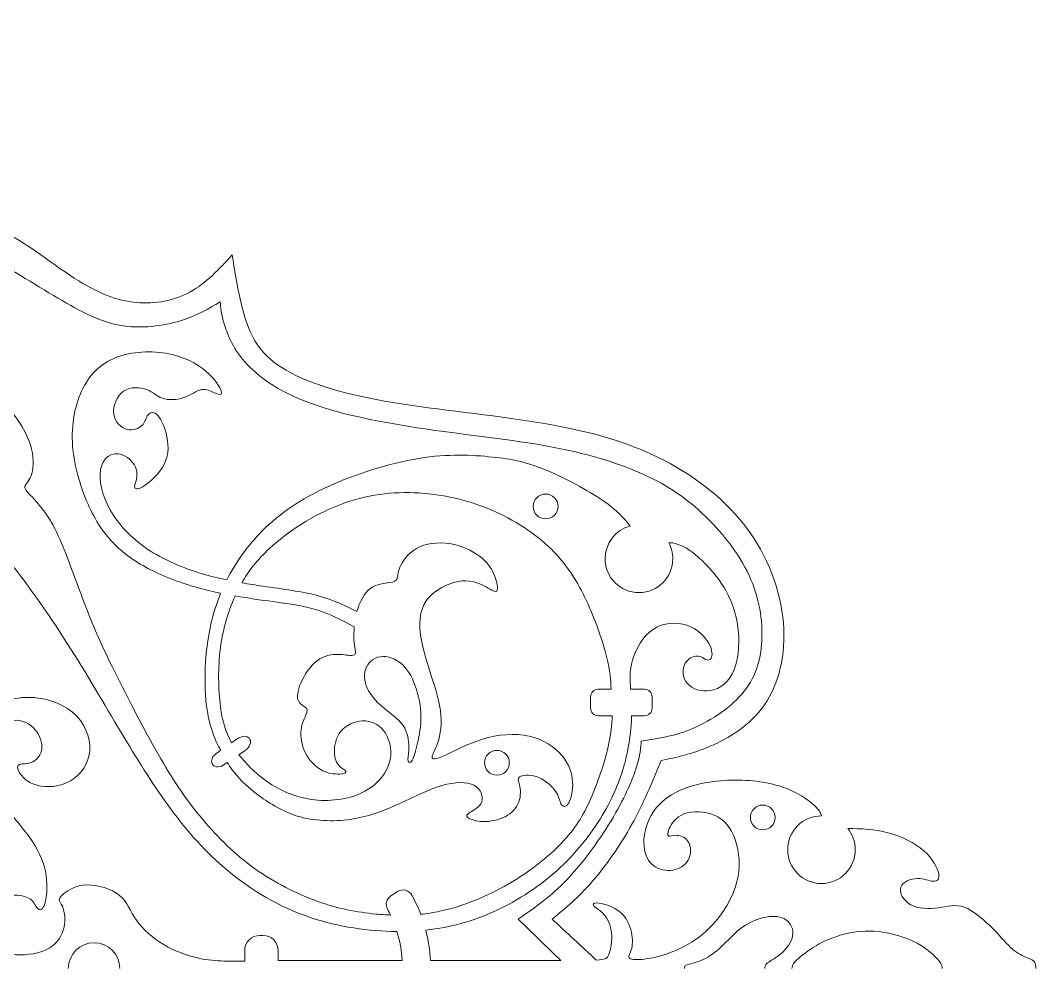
# Model space of a CAD drawing. Header units: millimetres. Extents: x -99 to 100, y 1 to 98.
# Drawn here: x 52.77 to 99.67, y 54.82 to 98.47 of the extents above; entities that cross this region are included whole.
import ezdxf

# ---------------------------------------------------------------- set-up
doc = ezdxf.new("R2010")
doc.units = ezdxf.units.MM
doc.header["$MEASUREMENT"] = 0
doc.layers.add('Layer 1', color=7, linetype='Continuous')

msp = doc.modelspace()

# ---------------------------------------------------------------- linework, layer by layer
at = {"layer": 'Layer 1', "lineweight": 20}
for centre in [(77.029, 76.024), (74.779, 64.188), (87.061, 61.663)]:
    msp.add_ellipse(centre, major_axis=(0, 0.574), ratio=1, dxfattribs=at)
for points, knots in [([(0.21, 97.844), (0.698, 97.349), (1.187, 96.854), (2.327, 96.401), (2.327, 96.401), (3.468, 95.947), (5.261, 95.535), (7.477, 95.381), (7.477, 95.381), (9.693, 95.226), (12.331, 95.329), (15.361, 95.798), (15.361, 95.798), (18.391, 96.267), (21.813, 97.102), (25.317, 97.653), (25.317, 97.653), (28.821, 98.204), (32.408, 98.473), (35.227, 98.256), (35.227, 98.256), (38.046, 98.04), (40.097, 97.339), (41.395, 96.154), (41.395, 96.154), (42.694, 94.968), (43.24, 93.299), (43.446, 92.108), (43.446, 92.108), (43.652, 90.918), (43.518, 90.207), (43.384, 89.496), (43.384, 89.496), (44.497, 89.764), (45.61, 90.032), (46.966, 90.026), (46.966, 90.026), (48.321, 90.021), (49.919, 89.743), (51.377, 89.058), (51.377, 89.058), (52.835, 88.372), (54.154, 87.28), (55.257, 86.569), (55.257, 86.569), (56.36, 85.858), (57.246, 85.528), (58.127, 85.445), (58.127, 85.445), (59.009, 85.363), (59.885, 85.528), (60.621, 85.935), (60.621, 85.935), (61.358, 86.342), (61.956, 86.991), (62.554, 87.641), (62.554, 87.641), (62.698, 86.723), (62.843, 85.806), (63.09, 84.935), (63.09, 84.935), (63.337, 84.064), (63.688, 83.24), (64.651, 82.56), (64.651, 82.56), (65.615, 81.879), (67.192, 81.343), (69.202, 80.962), (69.202, 80.962), (71.211, 80.581), (73.654, 80.354), (75.859, 80.029), (75.859, 80.029), (78.065, 79.705), (80.034, 79.282), (81.806, 78.489), (81.806, 78.489), (83.579, 77.695), (85.156, 76.53), (86.233, 75.139), (86.233, 75.139), (87.31, 73.748), (87.887, 72.129), (88.011, 70.651), (88.011, 70.651), (88.134, 69.172), (87.804, 67.832), (87.14, 66.868), (87.14, 66.868), (86.475, 65.905), (85.475, 65.317), (84.625, 64.951), (84.625, 64.951), (83.775, 64.585), (83.074, 64.441), (82.373, 64.297), (82.373, 64.297), (81.961, 63.307), (81.548, 62.318), (81.013, 61.349), (81.013, 61.349), (80.477, 60.38), (79.817, 59.432), (79.183, 58.706), (79.183, 58.706), (78.549, 57.979), (77.941, 57.474), (77.333, 56.969), (77.333, 56.969), (78.012, 56.339), (78.692, 55.709), (79.371, 55.078)], [0, 0, 0, 0, 0.034483, 0.034483, 0.034483, 0.034483, 0.068966, 0.068966, 0.068966, 0.068966, 0.103448, 0.103448, 0.103448, 0.103448, 0.137931, 0.137931, 0.137931, 0.137931, 0.172414, 0.172414, 0.172414, 0.172414, 0.206897, 0.206897, 0.206897, 0.206897, 0.241379, 0.241379, 0.241379, 0.241379, 0.275862, 0.275862, 0.275862, 0.275862, 0.310345, 0.310345, 0.310345, 0.310345, 0.344828, 0.344828, 0.344828, 0.344828, 0.37931, 0.37931, 0.37931, 0.37931, 0.413793, 0.413793, 0.413793, 0.413793, 0.448276, 0.448276, 0.448276, 0.448276, 0.482759, 0.482759, 0.482759, 0.482759, 0.517241, 0.517241, 0.517241, 0.517241, 0.551724, 0.551724, 0.551724, 0.551724, 0.586207, 0.586207, 0.586207, 0.586207, 0.62069, 0.62069, 0.62069, 0.62069, 0.655172, 0.655172, 0.655172, 0.655172, 0.689655, 0.689655, 0.689655, 0.689655, 0.724138, 0.724138, 0.724138, 0.724138, 0.758621, 0.758621, 0.758621, 0.758621, 0.793103, 0.793103, 0.793103, 0.793103, 0.827586, 0.827586, 0.827586, 0.827586, 0.862069, 0.862069, 0.862069, 0.862069, 0.896552, 0.896552, 0.896552, 0.896552, 0.931034, 0.931034, 0.931034, 0.931034, 1, 1, 1, 1]), ([(77.735, 55.058), (77.076, 55.695), (76.416, 56.332), (75.756, 56.969), (75.756, 56.969), (76.509, 57.484), (77.261, 58), (78.034, 58.814), (78.034, 58.814), (78.807, 59.628), (79.601, 60.741), (80.162, 61.694), (80.162, 61.694), (80.724, 62.648), (81.054, 63.441), (81.229, 63.998), (81.229, 63.998), (81.404, 64.554), (81.425, 64.874), (81.445, 65.193), (81.445, 65.193), (82.229, 65.307), (83.012, 65.42), (83.862, 65.786), (83.862, 65.786), (84.712, 66.152), (85.63, 66.77), (86.202, 67.497), (86.202, 67.497), (86.774, 68.223), (87.001, 69.058), (87.021, 70.001), (87.021, 70.001), (87.042, 70.944), (86.856, 71.996), (86.336, 73.031), (86.336, 73.031), (85.815, 74.067), (84.96, 75.088), (84.084, 75.871), (84.084, 75.871), (83.208, 76.654), (82.311, 77.2), (81.162, 77.674), (81.162, 77.674), (80.013, 78.148), (78.611, 78.551), (76.869, 78.854), (76.869, 78.854), (75.128, 79.158), (73.046, 79.365), (71.103, 79.658), (71.103, 79.658), (69.16, 79.952), (67.357, 80.333), (65.996, 80.854), (65.996, 80.854), (64.636, 81.374), (63.719, 82.034), (63.136, 82.699), (63.136, 82.699), (62.554, 83.363), (62.307, 84.033), (62.173, 84.497), (62.173, 84.497), (62.039, 84.961), (62.018, 85.219), (61.997, 85.476), (61.997, 85.476), (61.472, 85.157), (60.946, 84.837), (60.163, 84.6), (60.163, 84.6), (59.38, 84.363), (58.339, 84.209), (57.344, 84.394), (57.344, 84.394), (56.35, 84.58), (55.401, 85.105), (54.293, 85.77), (54.293, 85.77), (53.186, 86.435), (51.918, 87.239), (50.748, 87.8), (50.748, 87.8), (49.578, 88.362), (48.507, 88.682), (47.476, 88.795), (47.476, 88.795), (46.445, 88.908), (45.456, 88.815), (44.58, 88.604), (44.58, 88.604), (43.704, 88.393), (42.941, 88.063), (42.178, 87.733), (42.178, 87.733), (42.261, 88.764), (42.343, 89.795), (42.276, 90.851), (42.276, 90.851), (42.209, 91.907), (41.993, 92.99), (41.478, 93.891), (41.478, 93.891), (40.962, 94.793), (40.148, 95.515), (39.076, 96.061), (39.076, 96.061), (38.004, 96.607), (36.675, 96.978), (34.825, 97.102), (34.825, 97.102), (32.975, 97.225), (30.604, 97.102), (28.121, 96.818), (28.121, 96.818), (25.637, 96.535), (23.04, 96.092), (20.613, 95.643), (20.613, 95.643), (18.185, 95.195), (15.928, 94.741), (13.805, 94.469), (13.805, 94.469), (11.682, 94.195), (9.693, 94.103), (7.853, 94.211), (7.853, 94.211), (6.014, 94.319), (4.323, 94.628), (3.074, 94.999), (3.074, 94.999), (1.826, 95.37), (1.018, 95.803), (0.21, 96.236)], [0, 0, 0, 0, 0.028571, 0.028571, 0.028571, 0.028571, 0.057143, 0.057143, 0.057143, 0.057143, 0.085714, 0.085714, 0.085714, 0.085714, 0.114286, 0.114286, 0.114286, 0.114286, 0.142857, 0.142857, 0.142857, 0.142857, 0.171429, 0.171429, 0.171429, 0.171429, 0.2, 0.2, 0.2, 0.2, 0.228571, 0.228571, 0.228571, 0.228571, 0.257143, 0.257143, 0.257143, 0.257143, 0.285714, 0.285714, 0.285714, 0.285714, 0.314286, 0.314286, 0.314286, 0.314286, 0.342857, 0.342857, 0.342857, 0.342857, 0.371429, 0.371429, 0.371429, 0.371429, 0.4, 0.4, 0.4, 0.4, 0.428571, 0.428571, 0.428571, 0.428571, 0.457143, 0.457143, 0.457143, 0.457143, 0.485714, 0.485714, 0.485714, 0.485714, 0.514286, 0.514286, 0.514286, 0.514286, 0.542857, 0.542857, 0.542857, 0.542857, 0.571429, 0.571429, 0.571429, 0.571429, 0.6, 0.6, 0.6, 0.6, 0.628571, 0.628571, 0.628571, 0.628571, 0.657143, 0.657143, 0.657143, 0.657143, 0.685714, 0.685714, 0.685714, 0.685714, 0.714286, 0.714286, 0.714286, 0.714286, 0.742857, 0.742857, 0.742857, 0.742857, 0.771429, 0.771429, 0.771429, 0.771429, 0.8, 0.8, 0.8, 0.8, 0.828571, 0.828571, 0.828571, 0.828571, 0.857143, 0.857143, 0.857143, 0.857143, 0.885714, 0.885714, 0.885714, 0.885714, 0.914286, 0.914286, 0.914286, 0.914286, 0.942857, 0.942857, 0.942857, 0.942857, 1, 1, 1, 1]), ([(69.864, 57.159), (69.642, 57.168), (69.423, 57.184), (69.208, 57.204), (69.208, 57.204), (68.293, 57.289), (67.443, 57.449), (66.495, 57.791), (66.495, 57.791), (65.546, 58.134), (64.5, 58.66), (63.586, 59.312), (63.586, 59.312), (62.671, 59.963), (61.888, 60.742), (61.195, 61.566), (61.195, 61.566), (60.501, 62.391), (59.898, 63.262), (59.252, 64.372), (59.252, 64.372), (58.605, 65.483), (57.915, 66.833), (57.381, 67.889), (57.381, 67.889), (56.848, 68.945), (56.472, 69.708), (56.083, 70.656), (56.083, 70.656), (55.694, 71.605), (55.292, 72.738), (54.957, 73.609), (54.957, 73.609), (54.622, 74.48), (54.354, 75.088), (54.029, 75.578), (54.029, 75.578), (53.704, 76.067), (53.323, 76.438), (53.132, 76.652), (53.132, 76.652), (52.942, 76.866), (52.942, 76.923), (53.022, 77.039), (53.022, 77.039), (53.101, 77.155), (53.261, 77.33), (53.328, 77.672), (53.328, 77.672), (53.395, 78.015), (53.369, 78.525), (53.161, 79.074), (53.161, 79.074), (52.952, 79.623), (52.56, 80.21), (52.117, 80.666), (52.117, 80.666), (51.674, 81.122), (51.179, 81.447), (50.752, 81.666), (50.752, 81.666), (50.324, 81.885), (49.963, 81.999), (49.757, 82.04), (49.757, 82.04), (49.551, 82.081), (49.499, 82.05), (49.476, 81.931), (49.476, 81.931), (49.453, 81.813), (49.458, 81.607), (49.371, 81.39), (49.371, 81.39), (49.283, 81.174), (49.103, 80.947), (48.809, 80.839), (48.809, 80.839), (48.515, 80.731), (48.108, 80.741), (47.786, 80.86), (47.786, 80.86), (47.464, 80.978), (47.227, 81.205), (47.046, 81.581), (47.046, 81.581), (46.866, 81.957), (46.742, 82.483), (46.858, 82.916), (46.858, 82.916), (46.974, 83.349), (47.33, 83.689), (47.68, 83.802), (47.68, 83.802), (48.031, 83.915), (48.376, 83.802), (48.652, 83.64), (48.652, 83.64), (48.927, 83.477), (49.134, 83.266), (49.283, 83.197), (49.283, 83.197), (49.432, 83.127), (49.525, 83.199), (49.53, 83.439), (49.53, 83.439), (49.536, 83.678), (49.453, 84.086), (49.18, 84.529), (49.18, 84.529), (48.907, 84.972), (48.443, 85.451), (47.765, 85.814), (47.765, 85.814), (47.088, 86.178), (46.196, 86.425), (45.405, 86.528), (45.405, 86.528), (44.614, 86.631), (43.924, 86.59), (43.362, 86.474), (43.362, 86.474), (42.801, 86.358), (42.368, 86.166), (41.936, 85.975)], [0, 0, 0, 0, 0.03125, 0.03125, 0.03125, 0.03125, 0.0625, 0.0625, 0.0625, 0.0625, 0.09375, 0.09375, 0.09375, 0.09375, 0.125, 0.125, 0.125, 0.125, 0.15625, 0.15625, 0.15625, 0.15625, 0.1875, 0.1875, 0.1875, 0.1875, 0.21875, 0.21875, 0.21875, 0.21875, 0.25, 0.25, 0.25, 0.25, 0.28125, 0.28125, 0.28125, 0.28125, 0.3125, 0.3125, 0.3125, 0.3125, 0.34375, 0.34375, 0.34375, 0.34375, 0.375, 0.375, 0.375, 0.375, 0.40625, 0.40625, 0.40625, 0.40625, 0.4375, 0.4375, 0.4375, 0.4375, 0.46875, 0.46875, 0.46875, 0.46875, 0.5, 0.5, 0.5, 0.5, 0.53125, 0.53125, 0.53125, 0.53125, 0.5625, 0.5625, 0.5625, 0.5625, 0.59375, 0.59375, 0.59375, 0.59375, 0.625, 0.625, 0.625, 0.625, 0.65625, 0.65625, 0.65625, 0.65625, 0.6875, 0.6875, 0.6875, 0.6875, 0.71875, 0.71875, 0.71875, 0.71875, 0.75, 0.75, 0.75, 0.75, 0.78125, 0.78125, 0.78125, 0.78125, 0.8125, 0.8125, 0.8125, 0.8125, 0.84375, 0.84375, 0.84375, 0.84375, 0.875, 0.875, 0.875, 0.875, 0.90625, 0.90625, 0.90625, 0.90625, 0.9375, 0.9375, 0.9375, 0.9375, 1, 1, 1, 1]), ([(62.302, 72.634), (61.929, 72.713), (61.557, 72.804), (61.187, 72.912), (61.187, 72.912), (60.267, 73.182), (59.366, 73.564), (58.616, 74.074), (58.616, 74.074), (57.866, 74.584), (57.268, 75.223), (56.9, 75.891), (56.9, 75.891), (56.532, 76.558), (56.392, 77.254), (56.475, 77.725), (56.475, 77.725), (56.557, 78.197), (56.861, 78.444), (57.168, 78.462), (57.168, 78.462), (57.474, 78.48), (57.784, 78.269), (57.959, 78.045), (57.959, 78.045), (58.134, 77.82), (58.175, 77.583), (58.145, 77.37), (58.145, 77.37), (58.114, 77.156), (58.01, 76.965), (58.054, 76.883), (58.054, 76.883), (58.098, 76.8), (58.289, 76.826), (58.595, 77.047), (58.595, 77.047), (58.902, 77.269), (59.325, 77.686), (59.495, 78.161), (59.495, 78.161), (59.665, 78.635), (59.582, 79.165), (59.453, 79.565), (59.453, 79.565), (59.325, 79.964), (59.149, 80.232), (58.995, 80.325), (58.995, 80.325), (58.84, 80.418), (58.706, 80.335), (58.629, 80.206), (58.629, 80.206), (58.552, 80.078), (58.531, 79.902), (58.384, 79.761), (58.384, 79.761), (58.237, 79.619), (57.964, 79.511), (57.688, 79.585), (57.688, 79.585), (57.413, 79.66), (57.134, 79.918), (57.085, 80.284), (57.085, 80.284), (57.036, 80.65), (57.217, 81.124), (57.534, 81.345), (57.534, 81.345), (57.851, 81.567), (58.304, 81.536), (58.606, 81.423), (58.606, 81.423), (58.907, 81.309), (59.057, 81.113), (59.327, 81.021), (59.327, 81.021), (59.598, 80.928), (59.989, 80.938), (60.316, 81.049), (60.316, 81.049), (60.644, 81.16), (60.906, 81.371), (61.133, 81.42), (61.133, 81.42), (61.36, 81.469), (61.551, 81.355), (61.728, 81.273), (61.728, 81.273), (61.906, 81.191), (62.071, 81.139), (62.061, 81.286), (62.061, 81.286), (62.051, 81.433), (61.865, 81.778), (61.486, 82.136), (61.486, 82.136), (61.108, 82.494), (60.535, 82.865), (59.775, 83.043), (59.775, 83.043), (59.015, 83.221), (58.067, 83.205), (57.32, 82.95), (57.32, 82.95), (56.573, 82.695), (56.026, 82.201), (55.661, 81.479), (55.661, 81.479), (55.295, 80.758), (55.109, 79.81), (55.181, 78.82), (55.181, 78.82), (55.253, 77.831), (55.583, 76.8), (55.949, 76.007), (55.949, 76.007), (56.315, 75.213), (56.717, 74.656), (57.225, 74.177), (57.225, 74.177), (57.732, 73.698), (58.346, 73.296), (59.1, 72.948), (59.1, 72.948), (59.855, 72.6), (60.752, 72.307), (61.69, 72.093), (61.69, 72.093), (61.799, 72.068), (61.909, 72.044), (62.02, 72.021)], [0, 0, 0, 0, 0.029412, 0.029412, 0.029412, 0.029412, 0.058824, 0.058824, 0.058824, 0.058824, 0.088235, 0.088235, 0.088235, 0.088235, 0.117647, 0.117647, 0.117647, 0.117647, 0.147059, 0.147059, 0.147059, 0.147059, 0.176471, 0.176471, 0.176471, 0.176471, 0.205882, 0.205882, 0.205882, 0.205882, 0.235294, 0.235294, 0.235294, 0.235294, 0.264706, 0.264706, 0.264706, 0.264706, 0.294118, 0.294118, 0.294118, 0.294118, 0.323529, 0.323529, 0.323529, 0.323529, 0.352941, 0.352941, 0.352941, 0.352941, 0.382353, 0.382353, 0.382353, 0.382353, 0.411765, 0.411765, 0.411765, 0.411765, 0.441176, 0.441176, 0.441176, 0.441176, 0.470588, 0.470588, 0.470588, 0.470588, 0.5, 0.5, 0.5, 0.5, 0.529412, 0.529412, 0.529412, 0.529412, 0.558824, 0.558824, 0.558824, 0.558824, 0.588235, 0.588235, 0.588235, 0.588235, 0.617647, 0.617647, 0.617647, 0.617647, 0.647059, 0.647059, 0.647059, 0.647059, 0.676471, 0.676471, 0.676471, 0.676471, 0.705882, 0.705882, 0.705882, 0.705882, 0.735294, 0.735294, 0.735294, 0.735294, 0.764706, 0.764706, 0.764706, 0.764706, 0.794118, 0.794118, 0.794118, 0.794118, 0.823529, 0.823529, 0.823529, 0.823529, 0.852941, 0.852941, 0.852941, 0.852941, 0.882353, 0.882353, 0.882353, 0.882353, 0.911765, 0.911765, 0.911765, 0.911765, 0.941176, 0.941176, 0.941176, 0.941176, 1, 1, 1, 1]), ([(26.712, 76.502), (27.468, 77.253), (28.224, 78.005), (29.168, 78.67), (29.168, 78.67), (30.113, 79.334), (31.247, 79.911), (32.44, 80.311), (32.44, 80.311), (33.633, 80.71), (34.885, 80.932), (36.416, 80.945), (36.416, 80.945), (37.946, 80.958), (39.755, 80.762), (41.308, 80.447), (41.308, 80.447), (42.862, 80.133), (44.161, 79.7), (45.441, 79.046), (45.441, 79.046), (46.722, 78.391), (47.984, 77.515), (49.118, 76.588), (49.118, 76.588), (50.252, 75.66), (51.257, 74.681), (52.246, 73.478), (52.246, 73.478), (53.235, 72.275), (54.209, 70.847), (55.101, 69.435), (55.101, 69.435), (55.992, 68.023), (56.801, 66.626), (57.543, 65.39), (57.543, 65.39), (58.285, 64.153), (58.961, 63.076), (59.718, 62.053), (59.718, 62.053), (60.476, 61.03), (61.316, 60.061), (62.375, 59.185), (62.375, 59.185), (63.434, 58.309), (64.712, 57.526), (66.193, 57.034), (66.193, 57.034), (67.457, 56.614), (68.868, 56.406), (70.162, 56.396)], [0, 0, 0, 0, 0.071429, 0.071429, 0.071429, 0.071429, 0.142857, 0.142857, 0.142857, 0.142857, 0.214286, 0.214286, 0.214286, 0.214286, 0.285714, 0.285714, 0.285714, 0.285714, 0.357143, 0.357143, 0.357143, 0.357143, 0.428571, 0.428571, 0.428571, 0.428571, 0.5, 0.5, 0.5, 0.5, 0.571429, 0.571429, 0.571429, 0.571429, 0.642857, 0.642857, 0.642857, 0.642857, 0.714286, 0.714286, 0.714286, 0.714286, 0.785714, 0.785714, 0.785714, 0.785714, 0.857143, 0.857143, 0.857143, 0.857143, 1, 1, 1, 1]), ([(80.936, 75.118), (80.648, 75.47), (80.361, 75.823), (79.671, 76.295), (79.671, 76.295), (78.981, 76.768), (77.888, 77.361), (77.009, 77.721), (77.009, 77.721), (76.131, 78.082), (75.466, 78.211), (74.564, 78.306), (74.564, 78.306), (73.662, 78.402), (72.523, 78.463), (71.171, 78.244), (71.171, 78.244), (69.818, 78.025), (68.252, 77.526), (66.984, 76.946), (66.984, 76.946), (65.716, 76.366), (64.747, 75.707), (63.941, 74.895), (63.941, 74.895), (63.271, 74.221), (62.713, 73.442), (62.302, 72.634)], [0, 0, 0, 0, 0.125, 0.125, 0.125, 0.125, 0.25, 0.25, 0.25, 0.25, 0.375, 0.375, 0.375, 0.375, 0.5, 0.5, 0.5, 0.5, 0.625, 0.625, 0.625, 0.625, 0.75, 0.75, 0.75, 0.75, 1, 1, 1, 1]), ([(63, 72.5), (63.307, 73.038), (63.708, 73.56), (64.281, 74.088), (64.281, 74.088), (65.113, 74.856), (66.309, 75.64), (67.522, 76.106), (67.522, 76.106), (68.736, 76.572), (69.968, 76.722), (71.186, 76.647), (71.186, 76.647), (72.405, 76.572), (73.611, 76.273), (74.69, 75.792), (74.69, 75.792), (75.77, 75.31), (76.723, 74.645), (77.432, 73.908), (77.432, 73.908), (78.14, 73.171), (78.604, 72.362), (78.99, 71.507), (78.99, 71.507), (79.376, 70.652), (79.683, 69.751), (79.847, 69.089), (79.847, 69.089), (80.012, 68.428), (80.032, 68.005), (80.053, 67.583)], [0, 0, 0, 0, 0.111111, 0.111111, 0.111111, 0.111111, 0.222222, 0.222222, 0.222222, 0.222222, 0.333333, 0.333333, 0.333333, 0.333333, 0.444444, 0.444444, 0.444444, 0.444444, 0.555556, 0.555556, 0.555556, 0.555556, 0.666667, 0.666667, 0.666667, 0.666667, 0.777778, 0.777778, 0.777778, 0.777778, 1, 1, 1, 1]), ([(80.936, 75.118), (80.27, 74.94), (79.779, 74.332), (79.779, 73.609), (79.779, 73.609), (79.779, 72.747), (80.478, 72.048), (81.341, 72.048), (81.341, 72.048), (82.203, 72.048), (82.902, 72.747), (82.902, 73.609), (82.902, 73.609), (82.902, 73.875), (82.836, 74.125), (82.719, 74.343)], [0, 0, 0, 0, 0.2, 0.2, 0.2, 0.2, 0.4, 0.4, 0.4, 0.4, 0.6, 0.6, 0.6, 0.6, 1, 1, 1, 1]), ([(68.313, 71.171), (68.437, 71.62), (68.659, 72.027), (68.944, 72.241), (68.944, 72.241), (69.23, 72.455), (69.581, 72.475), (69.805, 72.506), (69.805, 72.506), (70.029, 72.537), (70.127, 72.578), (70.171, 72.702), (70.171, 72.702), (70.215, 72.826), (70.204, 73.032), (70.346, 73.318), (70.346, 73.318), (70.488, 73.604), (70.782, 73.97), (71.227, 74.166), (71.227, 74.166), (71.673, 74.361), (72.271, 74.387), (72.799, 74.271), (72.799, 74.271), (73.327, 74.155), (73.786, 73.898), (74.095, 73.635), (74.095, 73.635), (74.404, 73.372), (74.564, 73.104), (74.672, 72.818), (74.672, 72.818), (74.78, 72.532), (74.837, 72.228), (74.78, 72.135), (74.78, 72.135), (74.724, 72.042), (74.554, 72.161), (74.283, 72.308), (74.283, 72.308), (74.013, 72.455), (73.642, 72.63), (73.168, 72.586), (73.168, 72.586), (72.693, 72.542), (72.116, 72.28), (71.75, 71.934), (71.75, 71.934), (71.384, 71.589), (71.23, 71.161), (71.222, 70.636), (71.222, 70.636), (71.214, 70.11), (71.354, 69.486), (71.555, 68.822), (71.555, 68.822), (71.756, 68.157), (72.018, 67.451), (72.132, 66.83), (72.132, 66.83), (72.245, 66.209), (72.209, 65.673), (72.096, 65.266), (72.096, 65.266), (71.982, 64.859), (71.791, 64.581), (71.786, 64.452), (71.786, 64.452), (71.781, 64.323), (71.962, 64.344), (72.369, 64.529), (72.369, 64.529), (72.776, 64.715), (73.41, 65.065), (74.118, 65.279), (74.118, 65.279), (74.827, 65.493), (75.61, 65.57), (76.267, 65.423), (76.267, 65.423), (76.924, 65.276), (77.455, 64.905), (77.787, 64.514), (77.787, 64.514), (78.12, 64.122), (78.254, 63.71), (78.277, 63.313), (78.277, 63.313), (78.3, 62.916), (78.212, 62.535), (78.099, 62.337), (78.099, 62.337), (77.986, 62.138), (77.847, 62.123), (77.767, 62.246), (77.767, 62.246), (77.687, 62.37), (77.666, 62.633), (77.475, 62.901), (77.475, 62.901), (77.285, 63.169), (76.924, 63.442), (76.589, 63.553), (76.589, 63.553), (76.254, 63.663), (75.945, 63.612), (75.827, 63.537), (75.827, 63.537), (75.708, 63.462), (75.78, 63.365), (75.827, 63.164), (75.827, 63.164), (75.873, 62.963), (75.894, 62.658), (75.793, 62.383), (75.793, 62.383), (75.693, 62.107), (75.471, 61.86), (75.164, 61.7), (75.164, 61.7), (74.858, 61.54), (74.466, 61.468), (74.141, 61.476), (74.141, 61.476), (73.817, 61.484), (73.559, 61.571), (73.451, 61.651), (73.451, 61.651), (73.343, 61.731), (73.384, 61.803), (73.546, 61.906), (73.546, 61.906), (73.709, 62.009), (73.992, 62.143), (74.077, 62.385), (74.077, 62.385), (74.162, 62.628), (74.049, 62.978), (73.721, 63.151), (73.721, 63.151), (73.394, 63.323), (72.853, 63.318), (72.23, 63.133), (72.23, 63.133), (71.606, 62.947), (70.9, 62.581), (70.199, 62.267), (70.199, 62.267), (69.498, 61.953), (68.803, 61.69), (68.009, 61.576), (68.009, 61.576), (67.216, 61.463), (66.324, 61.499), (65.561, 61.731), (65.561, 61.731), (64.799, 61.963), (64.165, 62.391), (63.718, 62.73), (63.718, 62.73), (63.27, 63.07), (63.009, 63.321), (62.808, 63.551), (62.808, 63.551), (62.606, 63.78), (62.465, 63.988), (62.324, 64.196)], [0, 0, 0, 0, 0.023256, 0.023256, 0.023256, 0.023256, 0.046512, 0.046512, 0.046512, 0.046512, 0.069767, 0.069767, 0.069767, 0.069767, 0.093023, 0.093023, 0.093023, 0.093023, 0.116279, 0.116279, 0.116279, 0.116279, 0.139535, 0.139535, 0.139535, 0.139535, 0.162791, 0.162791, 0.162791, 0.162791, 0.186047, 0.186047, 0.186047, 0.186047, 0.209302, 0.209302, 0.209302, 0.209302, 0.232558, 0.232558, 0.232558, 0.232558, 0.255814, 0.255814, 0.255814, 0.255814, 0.27907, 0.27907, 0.27907, 0.27907, 0.302326, 0.302326, 0.302326, 0.302326, 0.325581, 0.325581, 0.325581, 0.325581, 0.348837, 0.348837, 0.348837, 0.348837, 0.372093, 0.372093, 0.372093, 0.372093, 0.395349, 0.395349, 0.395349, 0.395349, 0.418605, 0.418605, 0.418605, 0.418605, 0.44186, 0.44186, 0.44186, 0.44186, 0.465116, 0.465116, 0.465116, 0.465116, 0.488372, 0.488372, 0.488372, 0.488372, 0.511628, 0.511628, 0.511628, 0.511628, 0.534884, 0.534884, 0.534884, 0.534884, 0.55814, 0.55814, 0.55814, 0.55814, 0.581395, 0.581395, 0.581395, 0.581395, 0.604651, 0.604651, 0.604651, 0.604651, 0.627907, 0.627907, 0.627907, 0.627907, 0.651163, 0.651163, 0.651163, 0.651163, 0.674419, 0.674419, 0.674419, 0.674419, 0.697674, 0.697674, 0.697674, 0.697674, 0.72093, 0.72093, 0.72093, 0.72093, 0.744186, 0.744186, 0.744186, 0.744186, 0.767442, 0.767442, 0.767442, 0.767442, 0.790698, 0.790698, 0.790698, 0.790698, 0.813953, 0.813953, 0.813953, 0.813953, 0.837209, 0.837209, 0.837209, 0.837209, 0.860465, 0.860465, 0.860465, 0.860465, 0.883721, 0.883721, 0.883721, 0.883721, 0.906977, 0.906977, 0.906977, 0.906977, 0.930233, 0.930233, 0.930233, 0.930233, 0.953488, 0.953488, 0.953488, 0.953488, 1, 1, 1, 1]), ([(80.954, 67.583), (80.923, 68), (80.892, 68.416), (81.042, 68.923), (81.042, 68.923), (81.191, 69.43), (81.521, 70.028), (81.99, 70.347), (81.99, 70.347), (82.459, 70.667), (83.067, 70.708), (83.551, 70.543), (83.551, 70.543), (84.036, 70.378), (84.396, 70.007), (84.572, 69.698), (84.572, 69.698), (84.747, 69.389), (84.736, 69.141), (84.677, 69.023), (84.677, 69.023), (84.618, 68.904), (84.51, 68.915), (84.414, 68.964), (84.414, 68.964), (84.319, 69.013), (84.237, 69.1), (84.077, 69.113), (84.077, 69.113), (83.917, 69.126), (83.68, 69.064), (83.531, 68.866), (83.531, 68.866), (83.381, 68.667), (83.319, 68.332), (83.451, 68.049), (83.451, 68.049), (83.582, 67.766), (83.907, 67.534), (84.316, 67.505), (84.316, 67.505), (84.726, 67.477), (85.221, 67.652), (85.535, 68.111), (85.535, 68.111), (85.849, 68.569), (85.984, 69.311), (85.95, 70.043), (85.95, 70.043), (85.917, 70.775), (85.716, 71.496), (85.355, 72.138), (85.355, 72.138), (84.994, 72.779), (84.474, 73.341), (84.064, 73.697), (84.064, 73.697), (83.654, 74.052), (83.355, 74.202), (83.15, 74.275), (83.15, 74.275), (82.944, 74.349), (82.831, 74.346), (82.719, 74.343)], [0, 0, 0, 0, 0.058824, 0.058824, 0.058824, 0.058824, 0.117647, 0.117647, 0.117647, 0.117647, 0.176471, 0.176471, 0.176471, 0.176471, 0.235294, 0.235294, 0.235294, 0.235294, 0.294118, 0.294118, 0.294118, 0.294118, 0.352941, 0.352941, 0.352941, 0.352941, 0.411765, 0.411765, 0.411765, 0.411765, 0.470588, 0.470588, 0.470588, 0.470588, 0.529412, 0.529412, 0.529412, 0.529412, 0.588235, 0.588235, 0.588235, 0.588235, 0.647059, 0.647059, 0.647059, 0.647059, 0.705882, 0.705882, 0.705882, 0.705882, 0.764706, 0.764706, 0.764706, 0.764706, 0.823529, 0.823529, 0.823529, 0.823529, 0.882353, 0.882353, 0.882353, 0.882353, 1, 1, 1, 1]), ([(68.313, 71.171), (67.777, 71.442), (67.24, 71.712), (66.519, 71.903), (66.519, 71.903), (65.797, 72.095), (64.89, 72.209), (63.968, 72.345), (63.968, 72.345), (63.646, 72.393), (63.323, 72.443), (63, 72.5)], [0, 0, 0, 0, 0.25, 0.25, 0.25, 0.25, 0.5, 0.5, 0.5, 0.5, 1, 1, 1, 1]), ([(62.02, 72.021), (61.63, 71.074), (61.441, 70.11), (61.354, 69.224), (61.354, 69.224), (61.264, 68.301), (61.285, 67.461), (61.372, 66.802), (61.372, 66.802), (61.46, 66.142), (61.614, 65.663), (61.734, 65.354), (61.734, 65.354), (61.854, 65.046), (61.94, 64.907), (62.025, 64.769)], [0, 0, 0, 0, 0.2, 0.2, 0.2, 0.2, 0.4, 0.4, 0.4, 0.4, 0.6, 0.6, 0.6, 0.6, 1, 1, 1, 1]), ([(62.522, 65.112), (62.343, 65.476), (62.164, 65.84), (62.049, 66.522), (62.049, 66.522), (61.934, 67.204), (61.882, 68.204), (61.97, 69.139), (61.97, 69.139), (62.057, 70.074), (62.284, 70.945), (62.632, 71.757), (62.632, 71.757), (62.652, 71.802), (62.672, 71.848), (62.692, 71.893)], [0, 0, 0, 0, 0.2, 0.2, 0.2, 0.2, 0.4, 0.4, 0.4, 0.4, 0.6, 0.6, 0.6, 0.6, 1, 1, 1, 1]), ([(62.692, 71.893), (63.3, 71.787), (63.897, 71.705), (64.425, 71.632), (64.425, 71.632), (65.244, 71.519), (65.903, 71.428), (66.503, 71.237), (66.503, 71.237), (67.104, 71.046), (67.648, 70.755), (68.191, 70.464)], [0, 0, 0, 0, 0.25, 0.25, 0.25, 0.25, 0.5, 0.5, 0.5, 0.5, 1, 1, 1, 1]), ([(62.853, 64.56), (63.208, 64.16), (63.563, 63.76), (64.08, 63.384), (64.08, 63.384), (64.598, 63.009), (65.278, 62.658), (66.064, 62.519), (66.064, 62.519), (66.85, 62.38), (67.741, 62.452), (68.432, 62.754), (68.432, 62.754), (69.122, 63.055), (69.612, 63.586), (69.795, 64.119), (69.795, 64.119), (69.978, 64.653), (69.854, 65.189), (69.632, 65.549), (69.632, 65.549), (69.411, 65.91), (69.091, 66.096), (68.72, 66.119), (68.72, 66.119), (68.349, 66.142), (67.927, 66.003), (67.661, 65.748), (67.661, 65.748), (67.396, 65.493), (67.288, 65.122), (67.272, 64.81), (67.272, 64.81), (67.257, 64.498), (67.334, 64.246), (67.46, 64.086), (67.46, 64.086), (67.587, 63.926), (67.762, 63.859), (67.8, 63.797), (67.8, 63.797), (67.839, 63.736), (67.741, 63.679), (67.514, 63.669), (67.514, 63.669), (67.288, 63.658), (66.932, 63.694), (66.613, 63.888), (66.613, 63.888), (66.293, 64.081), (66.01, 64.431), (65.863, 64.795), (65.863, 64.795), (65.716, 65.158), (65.706, 65.534), (65.755, 65.817), (65.755, 65.817), (65.804, 66.101), (65.912, 66.292), (65.969, 66.433), (65.969, 66.433), (66.025, 66.575), (66.03, 66.668), (65.945, 66.742), (65.945, 66.742), (65.86, 66.817), (65.685, 66.874), (65.61, 67.046), (65.61, 67.046), (65.536, 67.219), (65.562, 67.508), (65.716, 67.868), (65.716, 67.868), (65.871, 68.229), (66.154, 68.662), (66.476, 68.904), (66.476, 68.904), (66.798, 69.146), (67.159, 69.198), (67.448, 69.195), (67.448, 69.195), (67.736, 69.193), (67.952, 69.136), (68.081, 69.141), (68.081, 69.141), (68.21, 69.146), (68.251, 69.213), (68.246, 69.324), (68.246, 69.324), (68.241, 69.435), (68.19, 69.59), (68.177, 69.912), (68.177, 69.912), (68.171, 70.065), (68.173, 70.257), (68.191, 70.464)], [0, 0, 0, 0, 0.04, 0.04, 0.04, 0.04, 0.08, 0.08, 0.08, 0.08, 0.12, 0.12, 0.12, 0.12, 0.16, 0.16, 0.16, 0.16, 0.2, 0.2, 0.2, 0.2, 0.24, 0.24, 0.24, 0.24, 0.28, 0.28, 0.28, 0.28, 0.32, 0.32, 0.32, 0.32, 0.36, 0.36, 0.36, 0.36, 0.4, 0.4, 0.4, 0.4, 0.44, 0.44, 0.44, 0.44, 0.48, 0.48, 0.48, 0.48, 0.52, 0.52, 0.52, 0.52, 0.56, 0.56, 0.56, 0.56, 0.6, 0.6, 0.6, 0.6, 0.64, 0.64, 0.64, 0.64, 0.68, 0.68, 0.68, 0.68, 0.72, 0.72, 0.72, 0.72, 0.76, 0.76, 0.76, 0.76, 0.8, 0.8, 0.8, 0.8, 0.84, 0.84, 0.84, 0.84, 0.88, 0.88, 0.88, 0.88, 0.92, 0.92, 0.92, 0.92, 1, 1, 1, 1]), ([(71.112, 65.1), (71.192, 65.458), (71.275, 65.876), (71.27, 66.334), (71.27, 66.334), (71.264, 66.793), (71.172, 67.293), (71.009, 67.738), (71.009, 67.738), (70.847, 68.184), (70.615, 68.576), (70.301, 68.818), (70.301, 68.818), (69.987, 69.06), (69.59, 69.153), (69.278, 69.063), (69.278, 69.063), (68.966, 68.973), (68.739, 68.699), (68.68, 68.383), (68.68, 68.383), (68.621, 68.066), (68.729, 67.705), (68.922, 67.401), (68.922, 67.401), (69.116, 67.097), (69.394, 66.849), (69.7, 66.602), (69.7, 66.602), (70.007, 66.355), (70.342, 66.107), (70.52, 65.788), (70.52, 65.788), (70.698, 65.468), (70.718, 65.077), (70.708, 64.798), (70.708, 64.798), (70.698, 64.52), (70.656, 64.355), (70.679, 64.265), (70.679, 64.265), (70.703, 64.175), (70.79, 64.159), (70.873, 64.301), (70.873, 64.301), (70.955, 64.443), (71.033, 64.742), (71.112, 65.1)], [0, 0, 0, 0, 0.076923, 0.076923, 0.076923, 0.076923, 0.153846, 0.153846, 0.153846, 0.153846, 0.230769, 0.230769, 0.230769, 0.230769, 0.307692, 0.307692, 0.307692, 0.307692, 0.384615, 0.384615, 0.384615, 0.384615, 0.461538, 0.461538, 0.461538, 0.461538, 0.538462, 0.538462, 0.538462, 0.538462, 0.615385, 0.615385, 0.615385, 0.615385, 0.692308, 0.692308, 0.692308, 0.692308, 0.769231, 0.769231, 0.769231, 0.769231, 0.846154, 0.846154, 0.846154, 0.846154, 1, 1, 1, 1]), ([(80.053, 67.583), (80.053, 67.583), (79.456, 67.583), (79.456, 67.583), (79.456, 67.583), (79.262, 67.583), (79.105, 67.426), (79.105, 67.233), (79.105, 67.233), (79.105, 67.233), (79.105, 66.713), (79.105, 66.713), (79.105, 66.713), (79.105, 66.52), (79.262, 66.362), (79.456, 66.362), (79.456, 66.362), (79.456, 66.362), (80.104, 66.362), (80.104, 66.362)], [0, 0, 0, 0, 0.166667, 0.166667, 0.166667, 0.166667, 0.333333, 0.333333, 0.333333, 0.333333, 0.5, 0.5, 0.5, 0.5, 0.666667, 0.666667, 0.666667, 0.666667, 1, 1, 1, 1]), ([(80.954, 67.583), (80.954, 67.583), (81.599, 67.583), (81.599, 67.583), (81.599, 67.583), (81.792, 67.583), (81.95, 67.426), (81.95, 67.233), (81.95, 67.233), (81.95, 67.233), (81.95, 66.713), (81.95, 66.713), (81.95, 66.713), (81.95, 66.52), (81.792, 66.362), (81.599, 66.362), (81.599, 66.362), (81.599, 66.362), (81.001, 66.362), (81.001, 66.362)], [0, 0, 0, 0, 0.166667, 0.166667, 0.166667, 0.166667, 0.333333, 0.333333, 0.333333, 0.333333, 0.5, 0.5, 0.5, 0.5, 0.666667, 0.666667, 0.666667, 0.666667, 1, 1, 1, 1]), ([(63.129, 55.027), (62.822, 55.024), (62.516, 55.022), (62.167, 55.033), (62.167, 55.033), (61.818, 55.045), (61.426, 55.07), (60.952, 55.179), (60.952, 55.179), (60.478, 55.287), (59.921, 55.478), (59.406, 55.782), (59.406, 55.782), (58.891, 56.086), (58.417, 56.503), (58.126, 56.92), (58.126, 56.92), (57.835, 57.338), (57.726, 57.755), (57.353, 58.062), (57.353, 58.062), (56.979, 58.368), (56.34, 58.564), (55.84, 58.549), (55.84, 58.549), (55.34, 58.533), (54.98, 58.307), (54.781, 58.149), (54.781, 58.149), (54.583, 57.992), (54.547, 57.905), (54.575, 57.817), (54.575, 57.817), (54.603, 57.729), (54.696, 57.642), (54.761, 57.415), (54.761, 57.415), (54.825, 57.188), (54.861, 56.822), (54.75, 56.462), (54.75, 56.462), (54.639, 56.101), (54.382, 55.745), (53.934, 55.542), (53.934, 55.542), (53.485, 55.338), (52.846, 55.287), (52.372, 55.338), (52.372, 55.338), (51.898, 55.39), (51.589, 55.544), (51.396, 55.861), (51.396, 55.861), (51.202, 56.178), (51.125, 56.658), (51.228, 57.07), (51.228, 57.07), (51.331, 57.482), (51.615, 57.827), (51.957, 57.979), (51.957, 57.979), (52.3, 58.131), (52.702, 58.09), (52.954, 58.018), (52.954, 58.018), (53.207, 57.946), (53.31, 57.843), (53.395, 57.717), (53.395, 57.717), (53.48, 57.59), (53.547, 57.441), (53.64, 57.41), (53.64, 57.41), (53.733, 57.379), (53.851, 57.467), (53.926, 57.783), (53.926, 57.783), (54, 58.1), (54.031, 58.647), (53.923, 59.177), (53.923, 59.177), (53.815, 59.708), (53.568, 60.224), (53.199, 60.742), (53.199, 60.742), (52.831, 61.259), (52.341, 61.78), (51.926, 62.349), (51.926, 62.349), (51.512, 62.919), (51.171, 63.537), (51.04, 64.106), (51.04, 64.106), (50.909, 64.676), (50.986, 65.197), (51.295, 65.567), (51.295, 65.567), (51.604, 65.938), (52.145, 66.16), (52.578, 66.15), (52.578, 66.15), (53.011, 66.14), (53.336, 65.897), (53.534, 65.611), (53.534, 65.611), (53.732, 65.325), (53.805, 64.995), (53.74, 64.735), (53.74, 64.735), (53.676, 64.475), (53.475, 64.284), (53.271, 64.204), (53.271, 64.204), (53.068, 64.124), (52.862, 64.156), (52.743, 64.114), (52.743, 64.114), (52.625, 64.073), (52.594, 63.96), (52.712, 63.759), (52.712, 63.759), (52.831, 63.558), (53.099, 63.269), (53.542, 63.148), (53.542, 63.148), (53.985, 63.027), (54.603, 63.073), (55.09, 63.359), (55.09, 63.359), (55.577, 63.645), (55.933, 64.171), (55.972, 64.774), (55.972, 64.774), (56.01, 65.377), (55.732, 66.057), (55.173, 66.523), (55.173, 66.523), (54.614, 66.99), (53.774, 67.242), (52.983, 67.206), (52.983, 67.206), (52.192, 67.17), (51.45, 66.845), (50.942, 66.353), (50.942, 66.353), (50.434, 65.861), (50.161, 65.202), (50.118, 64.375), (50.118, 64.375), (50.074, 63.547), (50.259, 62.553), (50.383, 61.576), (50.383, 61.576), (50.507, 60.6), (50.568, 59.641), (50.512, 58.837), (50.512, 58.837), (50.455, 58.034), (50.28, 57.384), (50.058, 56.884), (50.058, 56.884), (49.837, 56.385), (49.569, 56.034), (49.27, 55.779), (49.27, 55.779), (48.971, 55.524), (48.641, 55.364), (48.311, 55.253), (48.311, 55.253), (47.982, 55.143), (47.652, 55.081), (47.379, 55.038), (47.379, 55.038), (47.105, 54.995), (46.889, 54.971), (46.617, 54.961), (46.617, 54.961), (46.345, 54.951), (46.018, 54.954), (45.691, 54.958)], [0, 0, 0, 0, 0.021739, 0.021739, 0.021739, 0.021739, 0.043478, 0.043478, 0.043478, 0.043478, 0.065217, 0.065217, 0.065217, 0.065217, 0.086957, 0.086957, 0.086957, 0.086957, 0.108696, 0.108696, 0.108696, 0.108696, 0.130435, 0.130435, 0.130435, 0.130435, 0.152174, 0.152174, 0.152174, 0.152174, 0.173913, 0.173913, 0.173913, 0.173913, 0.195652, 0.195652, 0.195652, 0.195652, 0.217391, 0.217391, 0.217391, 0.217391, 0.23913, 0.23913, 0.23913, 0.23913, 0.26087, 0.26087, 0.26087, 0.26087, 0.282609, 0.282609, 0.282609, 0.282609, 0.304348, 0.304348, 0.304348, 0.304348, 0.326087, 0.326087, 0.326087, 0.326087, 0.347826, 0.347826, 0.347826, 0.347826, 0.369565, 0.369565, 0.369565, 0.369565, 0.391304, 0.391304, 0.391304, 0.391304, 0.413043, 0.413043, 0.413043, 0.413043, 0.434783, 0.434783, 0.434783, 0.434783, 0.456522, 0.456522, 0.456522, 0.456522, 0.478261, 0.478261, 0.478261, 0.478261, 0.5, 0.5, 0.5, 0.5, 0.521739, 0.521739, 0.521739, 0.521739, 0.543478, 0.543478, 0.543478, 0.543478, 0.565217, 0.565217, 0.565217, 0.565217, 0.586957, 0.586957, 0.586957, 0.586957, 0.608696, 0.608696, 0.608696, 0.608696, 0.630435, 0.630435, 0.630435, 0.630435, 0.652174, 0.652174, 0.652174, 0.652174, 0.673913, 0.673913, 0.673913, 0.673913, 0.695652, 0.695652, 0.695652, 0.695652, 0.717391, 0.717391, 0.717391, 0.717391, 0.73913, 0.73913, 0.73913, 0.73913, 0.76087, 0.76087, 0.76087, 0.76087, 0.782609, 0.782609, 0.782609, 0.782609, 0.804348, 0.804348, 0.804348, 0.804348, 0.826087, 0.826087, 0.826087, 0.826087, 0.847826, 0.847826, 0.847826, 0.847826, 0.869565, 0.869565, 0.869565, 0.869565, 0.891304, 0.891304, 0.891304, 0.891304, 0.913043, 0.913043, 0.913043, 0.913043, 0.934783, 0.934783, 0.934783, 0.934783, 0.956522, 0.956522, 0.956522, 0.956522, 1, 1, 1, 1]), ([(80.104, 66.362), (80.083, 65.944), (80.063, 65.525), (79.903, 64.857), (79.903, 64.857), (79.743, 64.189), (79.444, 63.272), (79.104, 62.507), (79.104, 62.507), (78.764, 61.741), (78.383, 61.128), (77.765, 60.481), (77.765, 60.481), (77.146, 59.835), (76.291, 59.154), (75.304, 58.585), (75.304, 58.585), (74.317, 58.016), (73.199, 57.557), (72.15, 57.333), (72.15, 57.333), (71.847, 57.268), (71.55, 57.223), (71.258, 57.193)], [0, 0, 0, 0, 0.142857, 0.142857, 0.142857, 0.142857, 0.285714, 0.285714, 0.285714, 0.285714, 0.428571, 0.428571, 0.428571, 0.428571, 0.571429, 0.571429, 0.571429, 0.571429, 0.714286, 0.714286, 0.714286, 0.714286, 1, 1, 1, 1]), ([(71.492, 56.459), (72.667, 56.584), (73.697, 56.891), (74.655, 57.325), (74.655, 57.325), (75.791, 57.84), (76.827, 58.536), (77.69, 59.34), (77.69, 59.34), (78.553, 60.144), (79.243, 61.056), (79.736, 61.909), (79.736, 61.909), (80.228, 62.762), (80.522, 63.555), (80.697, 64.217), (80.697, 64.217), (80.872, 64.88), (80.929, 65.41), (80.959, 65.746), (80.959, 65.746), (80.99, 66.081), (80.996, 66.222), (81.001, 66.362)], [0, 0, 0, 0, 0.142857, 0.142857, 0.142857, 0.142857, 0.285714, 0.285714, 0.285714, 0.285714, 0.428571, 0.428571, 0.428571, 0.428571, 0.571429, 0.571429, 0.571429, 0.571429, 0.714286, 0.714286, 0.714286, 0.714286, 1, 1, 1, 1]), ([(62.522, 65.112), (62.522, 65.112), (62.782, 65.291), (62.782, 65.291), (62.782, 65.291), (62.997, 65.439), (63.247, 65.453), (63.338, 65.321), (63.338, 65.321), (63.338, 65.321), (63.372, 65.271), (63.372, 65.271), (63.372, 65.271), (63.463, 65.139), (63.362, 64.911), (63.146, 64.762), (63.146, 64.762), (63.146, 64.762), (62.853, 64.56), (62.853, 64.56)], [0, 0, 0, 0, 0.166667, 0.166667, 0.166667, 0.166667, 0.333333, 0.333333, 0.333333, 0.333333, 0.5, 0.5, 0.5, 0.5, 0.666667, 0.666667, 0.666667, 0.666667, 1, 1, 1, 1]), ([(62.324, 64.196), (62.324, 64.196), (62.22, 64.124), (62.22, 64.124), (62.22, 64.124), (62.005, 63.975), (61.755, 63.962), (61.664, 64.094), (61.664, 64.094), (61.664, 64.094), (61.63, 64.143), (61.63, 64.143), (61.63, 64.143), (61.539, 64.276), (61.641, 64.504), (61.856, 64.653), (61.856, 64.653), (61.856, 64.653), (62.025, 64.769), (62.025, 64.769)], [0, 0, 0, 0, 0.166667, 0.166667, 0.166667, 0.166667, 0.333333, 0.333333, 0.333333, 0.333333, 0.5, 0.5, 0.5, 0.5, 0.666667, 0.666667, 0.666667, 0.666667, 1, 1, 1, 1]), ([(79.371, 55.078), (79.789, 55.101), (79.85, 55.149), (79.906, 55.251), (79.906, 55.251), (80.011, 55.444), (80.099, 55.831), (80.086, 56.192), (80.086, 56.192), (80.073, 56.552), (79.96, 56.888), (79.779, 57.119), (79.779, 57.119), (79.599, 57.351), (79.352, 57.48), (79.264, 57.578), (79.264, 57.578), (79.176, 57.676), (79.249, 57.743), (79.499, 57.709), (79.499, 57.709), (79.749, 57.676), (80.176, 57.542), (80.47, 57.295), (80.47, 57.295), (80.764, 57.047), (80.924, 56.687), (80.993, 56.362), (80.993, 56.362), (81.063, 56.037), (81.042, 55.749), (80.985, 55.55), (80.985, 55.55), (80.929, 55.352), (80.836, 55.244), (80.887, 55.177), (80.887, 55.177), (80.939, 55.11), (81.135, 55.084), (81.462, 55.112), (81.462, 55.112), (81.789, 55.14), (82.248, 55.223), (82.797, 55.429), (82.797, 55.429), (83.345, 55.635), (83.985, 55.965), (84.554, 56.516), (84.554, 56.516), (85.123, 57.068), (85.623, 57.841), (85.837, 58.596), (85.837, 58.596), (86.051, 59.351), (85.979, 60.088), (85.783, 60.644), (85.783, 60.644), (85.587, 61.201), (85.268, 61.577), (84.822, 61.77), (84.822, 61.77), (84.376, 61.963), (83.804, 61.974), (83.418, 61.824), (83.418, 61.824), (83.031, 61.675), (82.83, 61.366), (82.737, 61.154), (82.737, 61.154), (82.645, 60.943), (82.66, 60.83), (82.714, 60.804), (82.714, 60.804), (82.768, 60.778), (82.861, 60.84), (83.031, 60.84), (83.031, 60.84), (83.201, 60.84), (83.449, 60.778), (83.59, 60.582), (83.59, 60.582), (83.732, 60.386), (83.768, 60.057), (83.662, 59.794), (83.662, 59.794), (83.557, 59.531), (83.309, 59.335), (83.018, 59.255), (83.018, 59.255), (82.727, 59.175), (82.392, 59.212), (82.127, 59.366), (82.127, 59.366), (81.861, 59.521), (81.665, 59.794), (81.596, 60.188), (81.596, 60.188), (81.526, 60.582), (81.583, 61.098), (81.81, 61.579), (81.81, 61.579), (82.036, 62.061), (82.433, 62.51), (83.062, 62.829), (83.062, 62.829), (83.691, 63.149), (84.551, 63.339), (85.438, 63.381), (85.438, 63.381), (86.324, 63.422), (87.236, 63.314), (87.945, 63.077), (87.945, 63.077), (88.653, 62.839), (89.158, 62.474), (89.429, 62.229), (89.429, 62.229), (89.699, 61.984), (89.735, 61.86), (89.771, 61.737)], [0, 0, 0, 0, 0.032258, 0.032258, 0.032258, 0.032258, 0.064516, 0.064516, 0.064516, 0.064516, 0.096774, 0.096774, 0.096774, 0.096774, 0.129032, 0.129032, 0.129032, 0.129032, 0.16129, 0.16129, 0.16129, 0.16129, 0.193548, 0.193548, 0.193548, 0.193548, 0.225806, 0.225806, 0.225806, 0.225806, 0.258065, 0.258065, 0.258065, 0.258065, 0.290323, 0.290323, 0.290323, 0.290323, 0.322581, 0.322581, 0.322581, 0.322581, 0.354839, 0.354839, 0.354839, 0.354839, 0.387097, 0.387097, 0.387097, 0.387097, 0.419355, 0.419355, 0.419355, 0.419355, 0.451613, 0.451613, 0.451613, 0.451613, 0.483871, 0.483871, 0.483871, 0.483871, 0.516129, 0.516129, 0.516129, 0.516129, 0.548387, 0.548387, 0.548387, 0.548387, 0.580645, 0.580645, 0.580645, 0.580645, 0.612903, 0.612903, 0.612903, 0.612903, 0.645161, 0.645161, 0.645161, 0.645161, 0.677419, 0.677419, 0.677419, 0.677419, 0.709677, 0.709677, 0.709677, 0.709677, 0.741935, 0.741935, 0.741935, 0.741935, 0.774194, 0.774194, 0.774194, 0.774194, 0.806452, 0.806452, 0.806452, 0.806452, 0.83871, 0.83871, 0.83871, 0.83871, 0.870968, 0.870968, 0.870968, 0.870968, 0.903226, 0.903226, 0.903226, 0.903226, 0.935484, 0.935484, 0.935484, 0.935484, 1, 1, 1, 1]), ([(89.771, 61.737), (88.909, 61.737), (88.21, 61.038), (88.21, 60.175), (88.21, 60.175), (88.21, 59.313), (88.909, 58.614), (89.771, 58.614), (89.771, 58.614), (90.634, 58.614), (91.333, 59.313), (91.333, 60.175), (91.333, 60.175), (91.333, 60.549), (91.201, 60.892), (90.982, 61.161)], [0, 0, 0, 0, 0.2, 0.2, 0.2, 0.2, 0.4, 0.4, 0.4, 0.4, 0.6, 0.6, 0.6, 0.6, 1, 1, 1, 1]), ([(90.982, 61.161), (91.599, 61.142), (92.216, 61.122), (92.836, 60.961), (92.836, 60.961), (93.456, 60.799), (94.08, 60.495), (94.5, 60.126), (94.5, 60.126), (94.92, 59.758), (95.136, 59.325), (95.185, 59.062), (95.185, 59.062), (95.234, 58.799), (95.115, 58.707), (94.932, 58.719), (94.932, 58.719), (94.75, 58.732), (94.502, 58.851), (94.195, 58.843), (94.195, 58.843), (93.889, 58.835), (93.523, 58.701), (93.438, 58.449), (93.438, 58.449), (93.353, 58.196), (93.549, 57.825), (93.894, 57.635), (93.894, 57.635), (94.239, 57.444), (94.734, 57.434), (95.159, 57.493), (95.159, 57.493), (95.584, 57.552), (95.94, 57.681), (96.375, 57.516), (96.375, 57.516), (96.811, 57.351), (97.326, 56.893), (97.71, 56.504), (97.71, 56.504), (98.094, 56.114), (98.346, 55.795), (98.596, 55.581), (98.596, 55.581), (98.846, 55.367), (99.094, 55.259), (99.271, 55.184), (99.271, 55.184), (99.449, 55.11), (99.557, 55.068), (99.612, 54.991), (99.612, 54.991), (99.666, 54.914), (99.666, 54.802), (99.666, 54.689)], [0, 0, 0, 0, 0.066667, 0.066667, 0.066667, 0.066667, 0.133333, 0.133333, 0.133333, 0.133333, 0.2, 0.2, 0.2, 0.2, 0.266667, 0.266667, 0.266667, 0.266667, 0.333333, 0.333333, 0.333333, 0.333333, 0.4, 0.4, 0.4, 0.4, 0.466667, 0.466667, 0.466667, 0.466667, 0.533333, 0.533333, 0.533333, 0.533333, 0.6, 0.6, 0.6, 0.6, 0.666667, 0.666667, 0.666667, 0.666667, 0.733333, 0.733333, 0.733333, 0.733333, 0.8, 0.8, 0.8, 0.8, 0.866667, 0.866667, 0.866667, 0.866667, 1, 1, 1, 1]), ([(69.864, 57.159), (69.821, 57.249), (69.775, 57.339), (69.727, 57.428), (69.727, 57.428), (69.61, 57.643), (69.678, 57.911), (69.884, 58.044), (69.884, 58.044), (69.884, 58.044), (70.189, 58.24), (70.189, 58.24), (70.189, 58.24), (70.302, 58.313), (70.427, 58.333), (70.557, 58.3), (70.557, 58.3), (70.688, 58.267), (70.787, 58.19), (70.852, 58.072), (70.852, 58.072), (71.007, 57.79), (71.143, 57.497), (71.258, 57.193)], [0, 0, 0, 0, 0.142857, 0.142857, 0.142857, 0.142857, 0.285714, 0.285714, 0.285714, 0.285714, 0.428571, 0.428571, 0.428571, 0.428571, 0.571429, 0.571429, 0.571429, 0.571429, 0.714286, 0.714286, 0.714286, 0.714286, 1, 1, 1, 1]), ([(87.155, 54.689), (87.155, 54.768), (87.155, 54.847), (87.281, 54.948), (87.281, 54.948), (87.407, 55.048), (87.66, 55.169), (87.904, 55.381), (87.904, 55.381), (88.149, 55.594), (88.386, 55.898), (88.439, 56.194), (88.439, 56.194), (88.492, 56.491), (88.361, 56.779), (88.131, 56.939), (88.131, 56.939), (87.902, 57.099), (87.575, 57.13), (87.218, 57.067), (87.218, 57.067), (86.861, 57.003), (86.474, 56.846), (86.141, 56.612), (86.141, 56.612), (85.807, 56.377), (85.526, 56.066), (85.248, 55.796), (85.248, 55.796), (84.97, 55.527), (84.694, 55.3), (84.408, 55.152), (84.408, 55.152), (84.122, 55.004), (83.826, 54.934), (83.663, 54.892), (83.663, 54.892), (83.501, 54.849), (83.473, 54.834), (83.458, 54.805), (83.458, 54.805), (83.444, 54.775), (83.444, 54.732), (83.444, 54.689)], [0, 0, 0, 0, 0.083333, 0.083333, 0.083333, 0.083333, 0.166667, 0.166667, 0.166667, 0.166667, 0.25, 0.25, 0.25, 0.25, 0.333333, 0.333333, 0.333333, 0.333333, 0.416667, 0.416667, 0.416667, 0.416667, 0.5, 0.5, 0.5, 0.5, 0.583333, 0.583333, 0.583333, 0.583333, 0.666667, 0.666667, 0.666667, 0.666667, 0.75, 0.75, 0.75, 0.75, 0.833333, 0.833333, 0.833333, 0.833333, 1, 1, 1, 1]), ([(95.345, 54.689), (95.347, 54.769), (95.35, 54.849), (95.185, 55.055), (95.185, 55.055), (95.02, 55.261), (94.688, 55.593), (94.19, 55.859), (94.19, 55.859), (93.693, 56.124), (93.031, 56.323), (92.432, 56.391), (92.432, 56.391), (91.833, 56.459), (91.297, 56.397), (90.814, 56.274), (90.814, 56.274), (90.331, 56.15), (89.9, 55.964), (89.524, 55.744), (89.524, 55.744), (89.148, 55.524), (88.826, 55.269), (88.649, 55.105), (88.649, 55.105), (88.473, 54.942), (88.442, 54.869), (88.426, 54.815), (88.426, 54.815), (88.41, 54.761), (88.41, 54.725), (88.409, 54.689)], [0, 0, 0, 0, 0.111111, 0.111111, 0.111111, 0.111111, 0.222222, 0.222222, 0.222222, 0.222222, 0.333333, 0.333333, 0.333333, 0.333333, 0.444444, 0.444444, 0.444444, 0.444444, 0.555556, 0.555556, 0.555556, 0.555556, 0.666667, 0.666667, 0.666667, 0.666667, 0.777778, 0.777778, 0.777778, 0.777778, 1, 1, 1, 1]), ([(54.983, 54.689), (54.983, 55.346), (55.516, 55.879), (56.173, 55.879), (56.173, 55.879), (56.83, 55.879), (57.363, 55.346), (57.363, 54.689)], [0, 0, 0, 0, 0.333333, 0.333333, 0.333333, 0.333333, 1, 1, 1, 1]), ([(64.675, 55.058), (64.675, 55.058), (64.675, 55.519), (64.675, 55.519), (64.675, 55.519), (64.675, 55.906), (64.36, 56.22), (63.974, 56.22), (63.974, 56.22), (63.974, 56.22), (63.83, 56.22), (63.83, 56.22), (63.83, 56.22), (63.444, 56.22), (63.129, 55.906), (63.129, 55.519), (63.129, 55.519), (63.129, 55.519), (63.129, 55.027), (63.129, 55.027)], [0, 0, 0, 0, 0.166667, 0.166667, 0.166667, 0.166667, 0.333333, 0.333333, 0.333333, 0.333333, 0.5, 0.5, 0.5, 0.5, 0.666667, 0.666667, 0.666667, 0.666667, 1, 1, 1, 1]), ([(71.707, 55.058), (73.929, 55.058), (75.844, 55.058), (77.135, 55.058), (77.135, 55.058), (77.352, 55.058), (77.552, 55.058), (77.735, 55.058)], [0, 0, 0, 0, 0.333333, 0.333333, 0.333333, 0.333333, 1, 1, 1, 1])]:
    msp.add_open_spline(points, degree=3, knots=knots, dxfattribs=at)
for points in [[(70.409, 55.058), (70.379, 55.521), (70.295, 55.969), (70.162, 56.396)], [(71.492, 56.459), (71.609, 56.008), (71.682, 55.539), (71.707, 55.058)], [(64.675, 55.058), (66.636, 55.058), (68.597, 55.058), (70.409, 55.058)]]:
    msp.add_open_spline(points, degree=3, dxfattribs=at)

doc.saveas('drawing.dxf')
